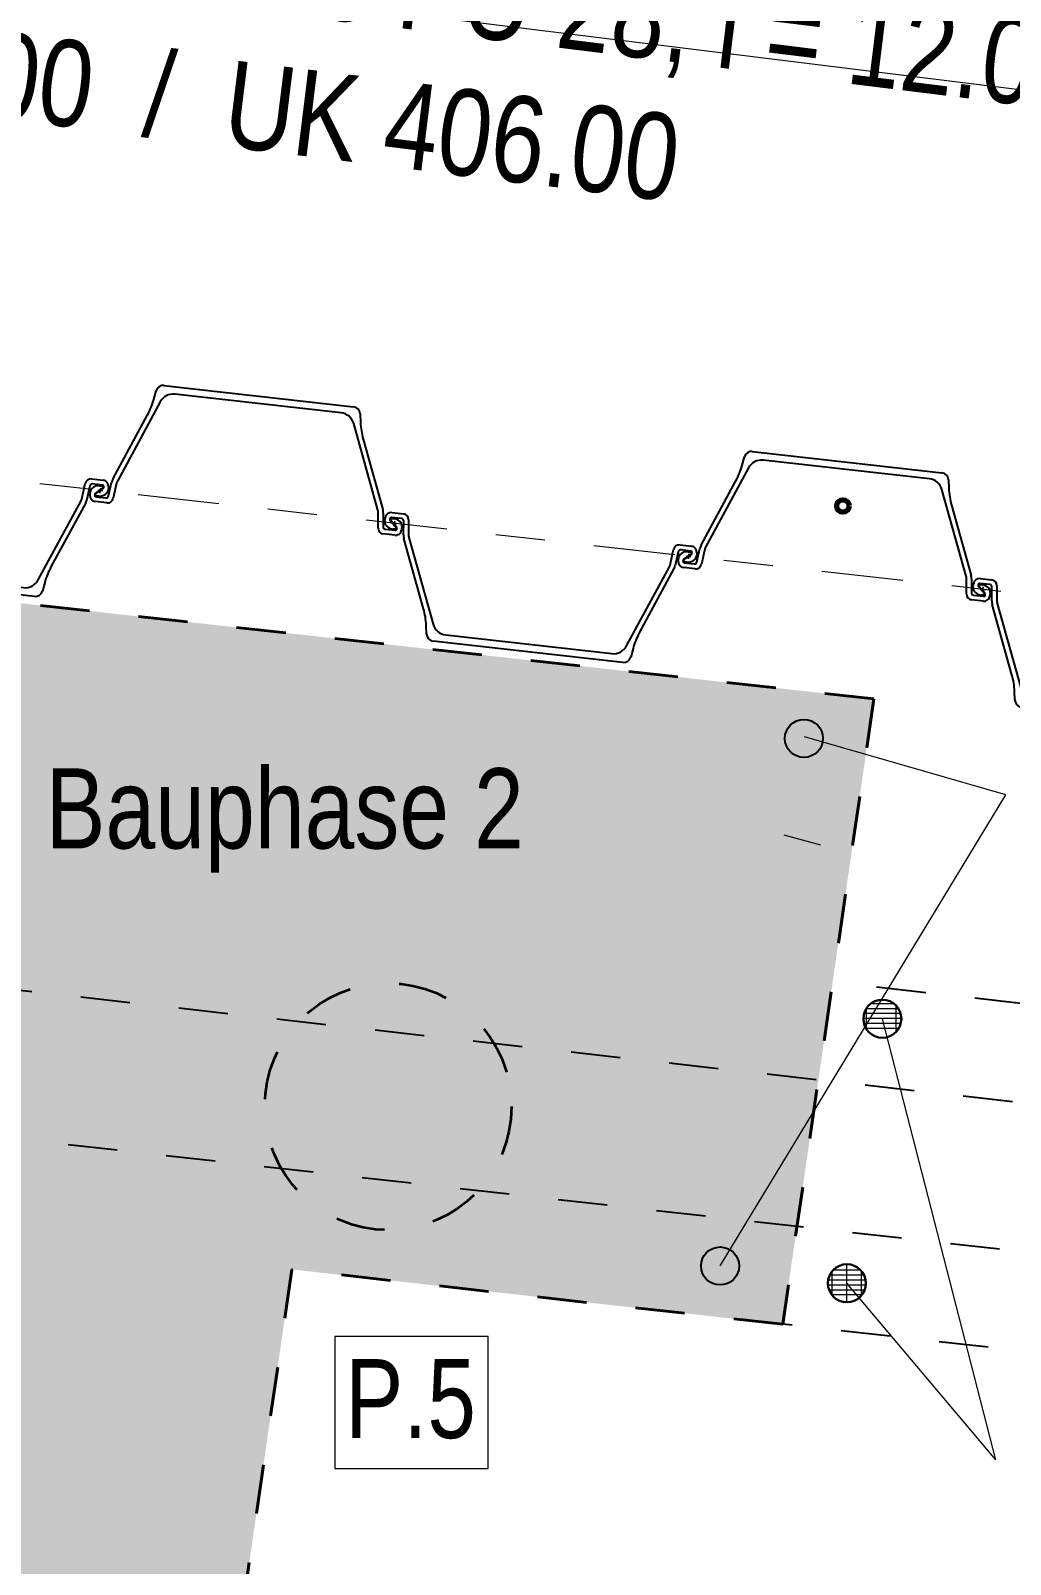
# Model space of a CAD drawing. Header units: metres. Extents: x 2681086.2 to 2681125.9, y 1225431.9 to 1225460.7.
# Drawn here: x 2681104.412 to 2681106.397, y 1225444.721 to 1225447.829 of the extents above; entities that cross this region are included whole.
import ezdxf

# ---------------------------------------------------------------- set-up
doc = ezdxf.new("R2010")
doc.units = ezdxf.units.M
for name, pattern in [('ALL_S17', [0.025, 0, -0.025]), ('AUSGEZOGEN', [0]), ('MITTE2_S7', [0.55, 0.375, -0.175]), ('STRICHLINIE2_S3', [0.125, 0.075, -0.05]), ('STRICHPUNKT2_S11', [0.245, 0.165, -0.04, 0, -0.04]), ('VERDECKT2_S2', [0.09, 0.05, -0.04])]:
    doc.linetypes.add(name, pattern=pattern)
for name, color, linetype, lineweight in [('__4Kan_Schmutz_proj_Schraffur', 11, 'AUSGEZOGEN', 13), ('AXE', 4, 'MITTE2_S7', 18), ('Beton geschnitten', 8, 'AUSGEZOGEN', 25), ('Design', 250, 'AUSGEZOGEN', 18), ('Stahl', 252, 'AUSGEZOGEN', 18), ('Standard', 7, 'AUSGEZOGEN', 13), ('Text Waende', 7, 'AUSGEZOGEN', 18), ('Vermassung Schnitte', 7, 'AUSGEZOGEN', 18)]:
    doc.layers.add(name, color=color, linetype=linetype, lineweight=lineweight)
doc.styles.add('ARIAL', font='arial.ttf')
pattern_1 = [(0, (2680800.786, 1224999.838), (0, 0.01), []), (90, (2680800.786, 1224999.838), (-0.01, 0), [])]

# ---------------------------------------------------------------- blocks, each defined once
blk = doc.blocks.new('COMPLEXOBJECT_85')
at = {"color": 7, "linetype": 'AUSGEZOGEN', "lineweight": 25, "transparency": 33554687}
for p, q in [((303.151, 447.1303), (303.1518, 447.1378)), ((303.1611, 447.1357), (303.1609, 447.1341)), ((303.1617, 447.1318), (303.174, 447.1179)), ((303.1847, 447.1361), (303.1644, 447.1384)), ((303.1651, 447.1484), (303.1885, 447.1457)), ((303.1888, 447.1031), (303.1891, 447.1311)), ((303.1992, 447.1337), (303.1988, 447.1048)), ((303.1722, 447.1144), (303.1669, 447.115)), ((303.2295, 446.9534), (303.1897, 447.096)), ((303.1997, 447.0978), (303.2487, 446.9221)), ((303.7302, 447.0452), (303.7362, 447.0735)), ((303.7454, 447.0687), (303.7396, 447.0413)), ((303.7493, 447.0829), (303.7727, 447.0802)), ((303.7711, 447.0704), (303.7509, 447.0726)), ((303.7573, 447.0525), (303.7724, 447.0633)), ((303.7736, 447.0654), (303.7738, 447.067)), ((303.7833, 447.067), (303.7825, 447.0595)), ((303.641, 446.8781), (303.7277, 447.0386)), ((303.7371, 447.0347), (303.6667, 446.9044)), ((303.7635, 447.0481), (303.7583, 447.0487)), ((303.2357, 446.9021), (303.2349, 446.9199)), ((303.6541, 446.8729), (303.6494, 446.8557))]:
    blk.add_line(p, q, dxfattribs=at)
for points in [[(303.6332, 446.8448), (303.4411, 446.8664), (303.249, 446.8879)], [(303.2743, 446.9004), (303.4428, 446.8815), (303.6113, 446.8626)]]:
    blk.add_lwpolyline(points, dxfattribs=at)
for centre, radius, start, end in [((303.1609, 447.1292), 0.01, 173.6027, 214.141), ((303.1637, 447.1364), 0.012, 83.6027, 173.6027), ((303.1639, 447.1338), 0.003, 173.6027, 221.6027), ((303.1641, 447.1354), 0.003, 83.6027, 173.6027), ((303.1841, 447.1311), 0.005, 359.3133, 83.6027), ((303.1872, 447.1338), 0.012, 359.3133, 83.6027), ((303.1692, 447.1348), 0.02, 214.141, 263.6027), ((303.1724, 447.1165), 0.00213, 263.6027, 41.6027), ((303.2138, 447.1028), 0.025, 179.3133, 195.5857), ((303.2238, 447.1045), 0.025, 179.3133, 195.5857), ((303.748, 447.0709), 0.012, 83.6027, 167.8921), ((303.7503, 447.0677), 0.005, 83.6027, 167.8921), ((303.7708, 447.0674), 0.003, 353.6027, 83.6027), ((303.7706, 447.0657), 0.003, 305.6027, 353.6027), ((303.7714, 447.0683), 0.012, 353.6027, 83.6027), ((303.7057, 447.0505), 0.025, 331.6196, 347.8921), ((303.7151, 447.0465), 0.025, 331.6196, 347.8921), ((303.7585, 447.0508), 0.00213, 125.6027, 263.6027), ((303.7657, 447.0679), 0.02, 263.6027, 313.0644), ((303.7726, 447.0606), 0.01, 313.0644, 353.6027), ((303.085, 446.9131), 0.15, 2.6027, 15.5857), ((303.2776, 446.9302), 0.03, 195.5857, 263.6027), ((303.2506, 446.9028), 0.015, 182.6027, 263.6027), ((303.6146, 446.8924), 0.03, 263.6027, 331.6196), ((303.7987, 446.8331), 0.15, 151.6196, 164.6027), ((303.6349, 446.8597), 0.015, 263.6027, 344.6027)]:
    blk.add_arc(centre, radius, start, end, dxfattribs=at)
blk = doc.blocks.new('COMPLEXOBJECT_86')
at = {"color": 7, "linetype": 'AUSGEZOGEN', "lineweight": 25, "transparency": 33554687}
for p, q in [((303.875, 447.2441), (303.8797, 447.2613)), ((303.888, 447.2389), (303.8013, 447.0784)), ((303.7919, 447.0824), (303.8623, 447.2126)), ((304.3293, 447.0192), (304.2803, 447.1949)), ((304.2934, 447.2149), (304.2942, 447.1971)), ((304.2996, 447.1636), (304.3393, 447.021)), ((303.7718, 447.0645), (303.7567, 447.0537)), ((303.7655, 447.069), (303.7708, 447.0684)), ((303.7836, 447.0483), (303.7895, 447.0757)), ((303.7989, 447.0718), (303.7928, 447.0436)), ((303.7457, 447.0501), (303.7466, 447.0575)), ((303.7555, 447.0516), (303.7553, 447.05)), ((303.7797, 447.0342), (303.7563, 447.0368)), ((303.7579, 447.0467), (303.7782, 447.0444)), ((304.3299, 446.9834), (304.3302, 447.0122)), ((304.3403, 447.014), (304.3399, 446.986)), ((304.3569, 447.0027), (304.3621, 447.0021)), ((304.364, 446.9687), (304.3406, 446.9713)), ((304.3444, 446.9809), (304.3646, 446.9787)), ((304.3674, 446.9853), (304.355, 446.9991)), ((304.3679, 446.9813), (304.3681, 446.9829)), ((304.3781, 446.9867), (304.3773, 446.9793))]:
    blk.add_line(p, q, dxfattribs=at)
for points in [[(303.8958, 447.2722), (304.0879, 447.2507), (304.2801, 447.2291)], [(304.2548, 447.2167), (304.0863, 447.2356), (303.9178, 447.2545)]]:
    blk.add_lwpolyline(points, dxfattribs=at)
for centre, radius, start, end in [((303.8942, 447.2573), 0.015, 83.6027, 164.6027), ((303.9144, 447.2247), 0.03, 83.6027, 151.6196), ((303.7303, 447.2839), 0.15, 331.6196, 344.6027), ((304.2784, 447.2142), 0.015, 2.6027, 83.6027), ((304.2514, 447.1869), 0.03, 15.5857, 83.6027), ((304.444, 447.2039), 0.15, 182.6027, 195.5857), ((303.7565, 447.0564), 0.01, 133.0644, 173.6027), ((303.7633, 447.0491), 0.02, 83.6027, 133.0644), ((303.7705, 447.0663), 0.00213, 305.6027, 83.6027), ((303.8139, 447.0705), 0.025, 151.6196, 167.8921), ((303.8233, 447.0666), 0.025, 151.6196, 167.8921), ((303.7576, 447.0487), 0.012, 173.6027, 263.6027), ((303.7582, 447.0497), 0.003, 173.6027, 263.6027), ((303.7584, 447.0513), 0.003, 125.6027, 173.6027), ((303.7787, 447.0494), 0.005, 263.6027, 347.8921), ((303.7811, 447.0461), 0.012, 263.6027, 347.8921), ((304.3052, 447.0125), 0.025, 359.3133, 15.5857), ((304.3153, 447.0143), 0.025, 359.3133, 15.5857), ((304.3566, 447.0006), 0.00213, 83.6027, 221.6027), ((304.3599, 446.9822), 0.02, 34.141, 83.6027), ((304.3419, 446.9832), 0.012, 179.3133, 263.6027), ((304.3449, 446.9859), 0.005, 179.3133, 263.6027), ((304.3653, 446.9806), 0.012, 263.6027, 353.6027), ((304.3649, 446.9816), 0.003, 263.6027, 353.6027), ((304.3651, 446.9833), 0.003, 353.6027, 41.6027), ((304.3682, 446.9878), 0.01, 353.6027, 34.141)]:
    blk.add_arc(centre, radius, start, end, dxfattribs=at)
blk = doc.blocks.new('COMPLEXOBJECT_87')
at = {"color": 7, "linetype": 'AUSGEZOGEN', "lineweight": 25, "transparency": 33554687}
for p, q in [((304.3435, 446.9966), (304.3443, 447.0041)), ((304.3536, 447.002), (304.3535, 447.0004)), ((304.3772, 447.0024), (304.357, 447.0047)), ((304.3576, 447.0147), (304.381, 447.012)), ((304.3917, 447), (304.3913, 446.9711)), ((304.3542, 446.9981), (304.3665, 446.9842)), ((304.3647, 446.9807), (304.3595, 446.9812)), ((304.3813, 446.9693), (304.3817, 446.9974)), ((304.422, 446.8197), (304.3822, 446.9623)), ((304.3923, 446.9641), (304.4413, 446.7884)), ((304.9227, 446.9115), (304.9288, 446.9398)), ((304.9418, 446.9492), (304.9653, 446.9465)), ((304.9637, 446.9366), (304.9434, 446.9389)), ((304.938, 446.935), (304.9321, 446.9076)), ((304.9498, 446.9188), (304.9649, 446.9296)), ((304.956, 446.9144), (304.9508, 446.9149)), ((304.9661, 446.9317), (304.9663, 446.9333)), ((304.9759, 446.9333), (304.975, 446.9258)), ((304.8336, 446.7444), (304.9203, 446.9049)), ((304.9296, 446.901), (304.8593, 446.7707)), ((304.4282, 446.7684), (304.4274, 446.7862)), ((304.8466, 446.7392), (304.8419, 446.722))]:
    blk.add_line(p, q, dxfattribs=at)
for points in [[(304.8258, 446.7111), (304.6336, 446.7327), (304.4415, 446.7542)], [(304.4668, 446.7666), (304.6353, 446.7478), (304.8038, 446.7289)]]:
    blk.add_lwpolyline(points, dxfattribs=at)
for centre, radius, start, end in [((304.3562, 447.0027), 0.012, 83.6027, 173.6027), ((304.3564, 447.0001), 0.003, 173.6027, 221.6027), ((304.3566, 447.0017), 0.003, 83.6027, 173.6027), ((304.3767, 446.9974), 0.005, 359.3133, 83.6027), ((304.3797, 447.0001), 0.012, 359.3133, 83.6027), ((304.3534, 446.9955), 0.01, 173.6027, 214.141), ((304.3617, 447.0011), 0.02, 214.141, 263.6027), ((304.3649, 446.9828), 0.00213, 263.6027, 41.6027), ((304.4063, 446.969), 0.025, 179.3133, 195.5857), ((304.4163, 446.9708), 0.025, 179.3133, 195.5857), ((304.9405, 446.9372), 0.012, 83.6027, 167.8921), ((304.9429, 446.934), 0.005, 83.6027, 167.8921), ((304.9639, 446.9346), 0.012, 353.6027, 83.6027), ((304.8983, 446.9168), 0.025, 331.6196, 347.8921), ((304.9076, 446.9128), 0.025, 331.6196, 347.8921), ((304.951, 446.9171), 0.00213, 125.6027, 263.6027), ((304.9583, 446.9342), 0.02, 263.6027, 313.0644), ((304.9633, 446.9337), 0.003, 353.6027, 83.6027), ((304.9631, 446.932), 0.003, 305.6027, 353.6027), ((304.9651, 446.9269), 0.01, 313.0644, 353.6027), ((304.2775, 446.7794), 0.15, 2.6027, 15.5857), ((304.4702, 446.7965), 0.03, 195.5857, 263.6027), ((304.4432, 446.7691), 0.015, 182.6027, 263.6027), ((304.9912, 446.6994), 0.15, 151.6196, 164.6027), ((304.8072, 446.7587), 0.03, 263.6027, 331.6196), ((304.8274, 446.726), 0.015, 263.6027, 344.6027)]:
    blk.add_arc(centre, radius, start, end, dxfattribs=at)
blk = doc.blocks.new('COMPLEXOBJECT_88')
at = {"color": 7, "linetype": 'AUSGEZOGEN', "lineweight": 25, "transparency": 33554687}
for p, q in [((305.0675, 447.1104), (305.0722, 447.1276)), ((305.0805, 447.1052), (304.9938, 446.9447)), ((304.9845, 446.9487), (305.0548, 447.0789)), ((305.4859, 447.0812), (305.4867, 447.0634)), ((305.5218, 446.8855), (305.4728, 447.0612)), ((305.4921, 447.0299), (305.5319, 446.8873)), ((304.9761, 446.9146), (304.982, 446.942)), ((304.9914, 446.9381), (304.9853, 446.9099)), ((304.9382, 446.9164), (304.9391, 446.9238)), ((304.948, 446.9179), (304.9478, 446.9163)), ((304.9643, 446.9308), (304.9492, 446.92)), ((304.9504, 446.913), (304.9707, 446.9107)), ((304.9581, 446.9353), (304.9633, 446.9347)), ((304.9723, 446.9005), (304.9488, 446.9031)), ((305.5224, 446.8497), (305.5228, 446.8785)), ((305.5328, 446.8803), (305.5324, 446.8523)), ((305.5369, 446.8472), (305.5571, 446.845)), ((305.5599, 446.8516), (305.5476, 446.8654)), ((305.5494, 446.869), (305.5546, 446.8684)), ((305.5605, 446.8476), (305.5606, 446.8492)), ((305.5706, 446.853), (305.5698, 446.8455)), ((305.5565, 446.835), (305.5331, 446.8376))]:
    blk.add_line(p, q, dxfattribs=at)
for points in [[(305.0884, 447.1385), (305.2805, 447.117), (305.4726, 447.0954)], [(305.4473, 447.083), (305.2788, 447.1019), (305.1103, 447.1208)]]:
    blk.add_lwpolyline(points, dxfattribs=at)
for centre, radius, start, end in [((305.0867, 447.1236), 0.015, 83.6027, 164.6027), ((304.9229, 447.1502), 0.15, 331.6196, 344.6027), ((305.1069, 447.0909), 0.03, 83.6027, 151.6196), ((305.4709, 447.0805), 0.015, 2.6027, 83.6027), ((305.4439, 447.0532), 0.03, 15.5857, 83.6027), ((305.6366, 447.0702), 0.15, 182.6027, 195.5857), ((305.0065, 446.9368), 0.025, 151.6196, 167.8921), ((305.0158, 446.9328), 0.025, 151.6196, 167.8921), ((304.9502, 446.915), 0.012, 173.6027, 263.6027), ((304.949, 446.9227), 0.01, 133.0644, 173.6027), ((304.9558, 446.9154), 0.02, 83.6027, 133.0644), ((304.9508, 446.916), 0.003, 173.6027, 263.6027), ((304.951, 446.9176), 0.003, 125.6027, 173.6027), ((304.9631, 446.9326), 0.00213, 305.6027, 83.6027), ((304.9713, 446.9157), 0.005, 263.6027, 347.8921), ((304.9736, 446.9124), 0.012, 263.6027, 347.8921), ((305.4978, 446.8788), 0.025, 359.3133, 15.5857), ((305.5078, 446.8806), 0.025, 359.3133, 15.5857), ((305.5344, 446.8495), 0.012, 179.3133, 263.6027), ((305.5374, 446.8522), 0.005, 179.3133, 263.6027), ((305.5492, 446.8668), 0.00213, 83.6027, 221.6027), ((305.5524, 446.8485), 0.02, 34.141, 83.6027), ((305.5579, 446.8469), 0.012, 263.6027, 353.6027), ((305.5575, 446.8479), 0.003, 263.6027, 353.6027), ((305.5577, 446.8496), 0.003, 353.6027, 41.6027), ((305.5607, 446.8541), 0.01, 353.6027, 34.141)]:
    blk.add_arc(centre, radius, start, end, dxfattribs=at)
blk = doc.blocks.new('COMPLEXOBJECT_89')
at = {"color": 7, "linetype": 'AUSGEZOGEN', "lineweight": 25, "transparency": 33554687}
for p, q in [((305.5501, 446.881), (305.5736, 446.8783)), ((305.536, 446.8629), (305.5368, 446.8704)), ((305.5462, 446.8683), (305.546, 446.8667)), ((305.5467, 446.8644), (305.5591, 446.8505)), ((305.5697, 446.8687), (305.5495, 446.871)), ((305.5572, 446.847), (305.552, 446.8475)), ((305.5738, 446.8356), (305.5742, 446.8637)), ((305.5842, 446.8663), (305.5839, 446.8374)), ((305.6145, 446.686), (305.5748, 446.8286)), ((305.5848, 446.8304), (305.6338, 446.6547)), ((306.1344, 446.8155), (306.1578, 446.8128)), ((306.1152, 446.7778), (306.1213, 446.806)), ((306.1305, 446.8013), (306.1246, 446.7739)), ((306.1562, 446.8029), (306.1359, 446.8052)), ((306.1423, 446.7851), (306.1574, 446.7959)), ((306.1587, 446.798), (306.1588, 446.7996)), ((306.1684, 446.7996), (306.1676, 446.7921)), ((306.0261, 446.6107), (306.1128, 446.7712)), ((306.1222, 446.7673), (306.0518, 446.637)), ((306.1486, 446.7807), (306.1433, 446.7812)), ((305.6207, 446.6347), (305.6199, 446.6525)), ((306.0391, 446.6055), (306.0344, 446.5883))]:
    blk.add_line(p, q, dxfattribs=at)
for points in [[(305.6593, 446.6329), (305.8278, 446.6141), (305.9963, 446.5952)], [(306.0183, 446.5774), (305.8262, 446.5989), (305.634, 446.6205)]]:
    blk.add_lwpolyline(points, dxfattribs=at)
for centre, radius, start, end in [((305.5488, 446.869), 0.012, 83.6027, 173.6027), ((305.5722, 446.8664), 0.012, 359.3133, 83.6027), ((305.5459, 446.8618), 0.01, 173.6027, 214.141), ((305.5542, 446.8674), 0.02, 214.141, 263.6027), ((305.549, 446.8664), 0.003, 173.6027, 221.6027), ((305.5492, 446.868), 0.003, 83.6027, 173.6027), ((305.5575, 446.8491), 0.00213, 263.6027, 41.6027), ((305.5692, 446.8637), 0.005, 359.3133, 83.6027), ((305.5988, 446.8353), 0.025, 179.3133, 195.5857), ((305.6089, 446.8371), 0.025, 179.3133, 195.5857), ((306.133, 446.8035), 0.012, 83.6027, 167.8921), ((306.1354, 446.8002), 0.005, 83.6027, 167.8921), ((306.1436, 446.7834), 0.00213, 125.6027, 263.6027), ((306.1508, 446.8005), 0.02, 263.6027, 313.0644), ((306.1559, 446.8), 0.003, 353.6027, 83.6027), ((306.1557, 446.7983), 0.003, 305.6027, 353.6027), ((306.1565, 446.8009), 0.012, 353.6027, 83.6027), ((306.1576, 446.7932), 0.01, 313.0644, 353.6027), ((306.0908, 446.7831), 0.025, 331.6196, 347.8921), ((306.1002, 446.7791), 0.025, 331.6196, 347.8921), ((305.4701, 446.6457), 0.15, 2.6027, 15.5857), ((305.6357, 446.6354), 0.015, 182.6027, 263.6027), ((305.6627, 446.6628), 0.03, 195.5857, 263.6027), ((306.1838, 446.5657), 0.15, 151.6196, 164.6027), ((305.9997, 446.625), 0.03, 263.6027, 331.6196), ((306.02, 446.5923), 0.015, 263.6027, 344.6027)]:
    blk.add_arc(centre, radius, start, end, dxfattribs=at)

msp = doc.modelspace()

# ---------------------------------------------------------------- hatches: boundary and pattern name
at = {"layer": '__4Kan_Schmutz_proj_Schraffur', "linetype": 'AUSGEZOGEN', "lineweight": 25, "transparency": 33554687}
msp.add_hatch(color=255, dxfattribs=at).paths.add_polyline_path([(2681101.646, 1225446.977), (2681101.461, 1225445.709), (2681103.947, 1225445.431), (2681102.939, 1225438.493), (2681100.464, 1225438.851), (2681100.281, 1225437.584), (2681104.733, 1225436.94), (2681104.917, 1225438.207), (2681103.928, 1225438.35), (2681104.941, 1225445.319), (2681105.936, 1225445.208), (2681106.121, 1225446.475)])
at = {"layer": 'Standard', "linetype": 'AUSGEZOGEN', "lineweight": 40, "transparency": 33554687}
msp.add_hatch(color=94, dxfattribs=at).paths.add_polyline_path([(2681105.973, 1225446.356), (2681105.971, 1225446.357), (2681105.968, 1225446.357), (2681105.966, 1225446.358), (2681105.964, 1225446.359), (2681105.962, 1225446.36), (2681105.959, 1225446.361), (2681105.957, 1225446.362), (2681105.955, 1225446.364), (2681105.953, 1225446.365), (2681105.952, 1225446.367), (2681105.95, 1225446.369), (2681105.948, 1225446.37), (2681105.947, 1225446.372), (2681105.946, 1225446.374), (2681105.945, 1225446.377), (2681105.943, 1225446.379), (2681105.943, 1225446.381), (2681105.942, 1225446.383), (2681105.941, 1225446.386), (2681105.941, 1225446.388), (2681105.94, 1225446.39), (2681105.94, 1225446.393), (2681105.94, 1225446.395), (2681105.94, 1225446.398), (2681105.94, 1225446.4), (2681105.941, 1225446.402), (2681105.941, 1225446.405), (2681105.942, 1225446.407), (2681105.943, 1225446.409), (2681105.944, 1225446.411), (2681105.945, 1225446.414), (2681105.946, 1225446.416), (2681105.948, 1225446.418), (2681105.949, 1225446.42), (2681105.951, 1225446.421), (2681105.953, 1225446.423), (2681105.955, 1225446.425), (2681105.956, 1225446.426), (2681105.959, 1225446.427), (2681105.961, 1225446.429), (2681105.963, 1225446.43), (2681105.965, 1225446.43), (2681105.967, 1225446.431), (2681105.97, 1225446.432), (2681105.972, 1225446.432), (2681105.974, 1225446.433), (2681105.977, 1225446.433), (2681105.979, 1225446.433), (2681105.982, 1225446.433), (2681105.984, 1225446.433), (2681105.986, 1225446.432), (2681105.989, 1225446.432), (2681105.991, 1225446.431), (2681105.993, 1225446.43), (2681105.996, 1225446.429), (2681105.998, 1225446.428), (2681106, 1225446.427), (2681106.002, 1225446.425), (2681106.004, 1225446.424), (2681106.005, 1225446.422), (2681106.007, 1225446.42), (2681106.009, 1225446.418), (2681106.01, 1225446.417), (2681106.011, 1225446.415), (2681106.013, 1225446.412), (2681106.014, 1225446.41), (2681106.015, 1225446.408), (2681106.015, 1225446.406), (2681106.016, 1225446.403), (2681106.016, 1225446.401), (2681106.017, 1225446.399), (2681106.017, 1225446.396), (2681106.017, 1225446.394), (2681106.017, 1225446.391), (2681106.017, 1225446.389), (2681106.016, 1225446.387), (2681106.016, 1225446.384), (2681106.015, 1225446.382), (2681106.014, 1225446.38), (2681106.013, 1225446.377), (2681106.012, 1225446.375), (2681106.011, 1225446.373), (2681106.009, 1225446.371), (2681106.008, 1225446.369), (2681106.006, 1225446.368), (2681106.004, 1225446.366), (2681106.003, 1225446.364), (2681106.001, 1225446.363), (2681105.999, 1225446.362), (2681105.996, 1225446.36), (2681105.994, 1225446.359), (2681105.992, 1225446.358), (2681105.99, 1225446.358), (2681105.987, 1225446.357), (2681105.985, 1225446.357), (2681105.983, 1225446.356), (2681105.98, 1225446.356), (2681105.978, 1225446.356), (2681105.975, 1225446.356)], flags=16)
at = {"layer": 'Standard', "linetype": 'AUSGEZOGEN', "lineweight": 13, "transparency": 33554687}
h = msp.add_hatch(dxfattribs=at)
h.set_pattern_fill('SCHRAFFUR_10', scale=0.05, style=0, pattern_type=2)
h.set_pattern_definition(pattern_1)
h.paths.add_polyline_path([(2681106.169, 1225445.85), (2681106.167, 1225445.852), (2681106.166, 1225445.854), (2681106.164, 1225445.856), (2681106.162, 1225445.857), (2681106.16, 1225445.859), (2681106.158, 1225445.86), (2681106.156, 1225445.861), (2681106.154, 1225445.862), (2681106.152, 1225445.863), (2681106.149, 1225445.864), (2681106.147, 1225445.865), (2681106.145, 1225445.865), (2681106.142, 1225445.866), (2681106.14, 1225445.866), (2681106.138, 1225445.866), (2681106.135, 1225445.866), (2681106.133, 1225445.866), (2681106.13, 1225445.865), (2681106.128, 1225445.865), (2681106.126, 1225445.864), (2681106.123, 1225445.863), (2681106.121, 1225445.862), (2681106.119, 1225445.861), (2681106.117, 1225445.86), (2681106.115, 1225445.858), (2681106.113, 1225445.857), (2681106.111, 1225445.855), (2681106.11, 1225445.853), (2681106.108, 1225445.852), (2681106.107, 1225445.85), (2681106.105, 1225445.848), (2681106.104, 1225445.846), (2681106.103, 1225445.843), (2681106.102, 1225445.841), (2681106.101, 1225445.839), (2681106.101, 1225445.837), (2681106.1, 1225445.834), (2681106.1, 1225445.832), (2681106.099, 1225445.829), (2681106.099, 1225445.827), (2681106.1, 1225445.825), (2681106.1, 1225445.822), (2681106.1, 1225445.82), (2681106.101, 1225445.817), (2681106.101, 1225445.815), (2681106.102, 1225445.813), (2681106.103, 1225445.811), (2681106.104, 1225445.809), (2681106.106, 1225445.806), (2681106.107, 1225445.804), (2681106.109, 1225445.803), (2681106.11, 1225445.801), (2681106.112, 1225445.799), (2681106.114, 1225445.798), (2681106.116, 1225445.796), (2681106.118, 1225445.795), (2681106.12, 1225445.794), (2681106.122, 1225445.792), (2681106.124, 1225445.792), (2681106.126, 1225445.791), (2681106.129, 1225445.79), (2681106.131, 1225445.79), (2681106.133, 1225445.789), (2681106.136, 1225445.789), (2681106.138, 1225445.789), (2681106.141, 1225445.789), (2681106.143, 1225445.789), (2681106.145, 1225445.79), (2681106.148, 1225445.79), (2681106.15, 1225445.791), (2681106.152, 1225445.792), (2681106.155, 1225445.793), (2681106.157, 1225445.794), (2681106.159, 1225445.795), (2681106.161, 1225445.797), (2681106.163, 1225445.798), (2681106.165, 1225445.8), (2681106.166, 1225445.801), (2681106.168, 1225445.803), (2681106.169, 1225445.805), (2681106.171, 1225445.807), (2681106.172, 1225445.809), (2681106.173, 1225445.811), (2681106.174, 1225445.814), (2681106.175, 1225445.816), (2681106.175, 1225445.818), (2681106.176, 1225445.821), (2681106.176, 1225445.823), (2681106.176, 1225445.825), (2681106.176, 1225445.828), (2681106.176, 1225445.83), (2681106.176, 1225445.833), (2681106.176, 1225445.835), (2681106.175, 1225445.837), (2681106.174, 1225445.84), (2681106.174, 1225445.842), (2681106.173, 1225445.844), (2681106.171, 1225445.846), (2681106.17, 1225445.848)], flags=0)
at = {"layer": 'Standard', "linetype": 'AUSGEZOGEN', "lineweight": 40, "transparency": 33554687}
msp.add_hatch(color=94, dxfattribs=at).paths.add_polyline_path([(2681105.804, 1225445.288), (2681105.806, 1225445.288), (2681105.809, 1225445.288), (2681105.811, 1225445.288), (2681105.813, 1225445.288), (2681105.816, 1225445.288), (2681105.818, 1225445.289), (2681105.82, 1225445.289), (2681105.823, 1225445.29), (2681105.825, 1225445.291), (2681105.827, 1225445.292), (2681105.829, 1225445.293), (2681105.831, 1225445.295), (2681105.833, 1225445.296), (2681105.835, 1225445.298), (2681105.837, 1225445.299), (2681105.838, 1225445.301), (2681105.84, 1225445.303), (2681105.841, 1225445.305), (2681105.843, 1225445.307), (2681105.844, 1225445.309), (2681105.845, 1225445.311), (2681105.846, 1225445.314), (2681105.846, 1225445.316), (2681105.847, 1225445.318), (2681105.847, 1225445.321), (2681105.848, 1225445.323), (2681105.848, 1225445.326), (2681105.848, 1225445.328), (2681105.847, 1225445.33), (2681105.847, 1225445.333), (2681105.847, 1225445.335), (2681105.846, 1225445.337), (2681105.845, 1225445.34), (2681105.844, 1225445.342), (2681105.843, 1225445.344), (2681105.842, 1225445.346), (2681105.841, 1225445.348), (2681105.839, 1225445.35), (2681105.838, 1225445.352), (2681105.836, 1225445.354), (2681105.834, 1225445.355), (2681105.832, 1225445.357), (2681105.83, 1225445.358), (2681105.828, 1225445.36), (2681105.826, 1225445.361), (2681105.824, 1225445.362), (2681105.822, 1225445.363), (2681105.819, 1225445.363), (2681105.817, 1225445.364), (2681105.815, 1225445.364), (2681105.812, 1225445.365), (2681105.81, 1225445.365), (2681105.808, 1225445.365), (2681105.805, 1225445.364), (2681105.803, 1225445.364), (2681105.8, 1225445.364), (2681105.798, 1225445.363), (2681105.796, 1225445.362), (2681105.793, 1225445.361), (2681105.791, 1225445.36), (2681105.789, 1225445.359), (2681105.787, 1225445.358), (2681105.785, 1225445.356), (2681105.783, 1225445.355), (2681105.782, 1225445.353), (2681105.78, 1225445.351), (2681105.779, 1225445.349), (2681105.777, 1225445.347), (2681105.776, 1225445.345), (2681105.775, 1225445.343), (2681105.774, 1225445.341), (2681105.773, 1225445.339), (2681105.772, 1225445.336), (2681105.772, 1225445.334), (2681105.771, 1225445.332), (2681105.771, 1225445.329), (2681105.771, 1225445.327), (2681105.771, 1225445.325), (2681105.771, 1225445.322), (2681105.771, 1225445.32), (2681105.772, 1225445.317), (2681105.772, 1225445.315), (2681105.773, 1225445.313), (2681105.774, 1225445.31), (2681105.775, 1225445.308), (2681105.776, 1225445.306), (2681105.778, 1225445.304), (2681105.779, 1225445.302), (2681105.781, 1225445.3), (2681105.782, 1225445.299), (2681105.784, 1225445.297), (2681105.786, 1225445.296), (2681105.788, 1225445.294), (2681105.79, 1225445.293), (2681105.792, 1225445.292), (2681105.794, 1225445.291), (2681105.797, 1225445.29), (2681105.799, 1225445.289), (2681105.801, 1225445.289)])
at = {"layer": 'Standard', "linetype": 'AUSGEZOGEN', "lineweight": 13, "transparency": 33554687}
h = msp.add_hatch(dxfattribs=at)
h.set_pattern_fill('SCHRAFFUR_10', scale=0.05, style=0, pattern_type=2)
h.set_pattern_definition(pattern_1)
h.paths.add_polyline_path([(2681106.043, 1225445.321), (2681106.045, 1225445.323), (2681106.047, 1225445.324), (2681106.049, 1225445.325), (2681106.051, 1225445.326), (2681106.053, 1225445.327), (2681106.056, 1225445.328), (2681106.058, 1225445.328), (2681106.06, 1225445.329), (2681106.063, 1225445.329), (2681106.065, 1225445.329), (2681106.068, 1225445.329), (2681106.07, 1225445.329), (2681106.072, 1225445.329), (2681106.075, 1225445.328), (2681106.077, 1225445.328), (2681106.079, 1225445.327), (2681106.082, 1225445.326), (2681106.084, 1225445.325), (2681106.086, 1225445.324), (2681106.088, 1225445.323), (2681106.09, 1225445.321), (2681106.092, 1225445.32), (2681106.094, 1225445.318), (2681106.095, 1225445.316), (2681106.097, 1225445.314), (2681106.098, 1225445.312), (2681106.099, 1225445.31), (2681106.101, 1225445.308), (2681106.102, 1225445.306), (2681106.103, 1225445.304), (2681106.103, 1225445.302), (2681106.104, 1225445.299), (2681106.104, 1225445.297), (2681106.105, 1225445.294), (2681106.105, 1225445.292), (2681106.105, 1225445.29), (2681106.105, 1225445.287), (2681106.104, 1225445.285), (2681106.104, 1225445.282), (2681106.103, 1225445.28), (2681106.103, 1225445.278), (2681106.102, 1225445.276), (2681106.101, 1225445.273), (2681106.099, 1225445.271), (2681106.098, 1225445.269), (2681106.097, 1225445.267), (2681106.095, 1225445.265), (2681106.094, 1225445.264), (2681106.092, 1225445.262), (2681106.09, 1225445.26), (2681106.088, 1225445.259), (2681106.086, 1225445.258), (2681106.084, 1225445.257), (2681106.082, 1225445.256), (2681106.079, 1225445.255), (2681106.077, 1225445.254), (2681106.075, 1225445.253), (2681106.072, 1225445.253), (2681106.07, 1225445.253), (2681106.068, 1225445.252), (2681106.065, 1225445.252), (2681106.063, 1225445.253), (2681106.06, 1225445.253), (2681106.058, 1225445.253), (2681106.056, 1225445.254), (2681106.053, 1225445.255), (2681106.051, 1225445.256), (2681106.049, 1225445.257), (2681106.047, 1225445.258), (2681106.045, 1225445.259), (2681106.043, 1225445.261), (2681106.041, 1225445.262), (2681106.039, 1225445.264), (2681106.037, 1225445.265), (2681106.036, 1225445.267), (2681106.035, 1225445.269), (2681106.033, 1225445.271), (2681106.032, 1225445.273), (2681106.031, 1225445.276), (2681106.03, 1225445.278), (2681106.029, 1225445.28), (2681106.029, 1225445.283), (2681106.028, 1225445.285), (2681106.028, 1225445.287), (2681106.028, 1225445.29), (2681106.028, 1225445.292), (2681106.028, 1225445.295), (2681106.028, 1225445.297), (2681106.029, 1225445.299), (2681106.029, 1225445.302), (2681106.03, 1225445.304), (2681106.031, 1225445.306), (2681106.032, 1225445.308), (2681106.033, 1225445.311), (2681106.035, 1225445.313), (2681106.036, 1225445.314), (2681106.038, 1225445.316), (2681106.039, 1225445.318), (2681106.041, 1225445.32)], flags=0)

# ---------------------------------------------------------------- linework, layer by layer
at = {"layer": 'AXE', "color": 52, "linetype": 'AUSGEZOGEN', "transparency": 33554687}
for p, q in [((2681104.558, 1225446.897), (2681104.548, 1225446.898)), ((2681104.558, 1225446.897), (2681104.548, 1225446.898)), ((2681104.548, 1225446.898), (2681104.558, 1225446.897)), ((2681104.552, 1225446.892), (2681104.553, 1225446.902)), ((2681104.552, 1225446.892), (2681104.553, 1225446.902)), ((2681104.553, 1225446.902), (2681104.552, 1225446.892)), ((2681105.15, 1225446.835), (2681105.148, 1225446.825)), ((2681105.148, 1225446.825), (2681105.15, 1225446.835)), ((2681105.144, 1225446.831), (2681105.154, 1225446.83)), ((2681105.154, 1225446.83), (2681105.144, 1225446.831)), ((2681105.75, 1225446.763), (2681105.74, 1225446.764)), ((2681105.75, 1225446.763), (2681105.74, 1225446.764)), ((2681105.74, 1225446.764), (2681105.75, 1225446.763)), ((2681105.745, 1225446.759), (2681105.746, 1225446.769)), ((2681105.745, 1225446.759), (2681105.746, 1225446.769)), ((2681105.746, 1225446.769), (2681105.745, 1225446.759)), ((2681106.337, 1225446.697), (2681106.347, 1225446.696)), ((2681106.347, 1225446.696), (2681106.337, 1225446.697)), ((2681106.342, 1225446.702), (2681106.341, 1225446.692)), ((2681106.341, 1225446.692), (2681106.342, 1225446.702))]:
    msp.add_line(p, q, dxfattribs=at)
at = {"layer": 'Beton geschnitten', "color": 7, "linetype": 'ALL_S17', "lineweight": 25, "transparency": 33554687}
for p, q in [((2681108.389, 1225445.436), (2681095.457, 1225446.886)), ((2681108.363, 1225445.137), (2681096.022, 1225446.521)), ((2681108.412, 1225445.634), (2681106.037, 1225445.901)), ((2681108.34, 1225444.938), (2681105.936, 1225445.208))]:
    msp.add_line(p, q, dxfattribs=at)
at = {"layer": 'Beton geschnitten', "transparency": 33554687}
for radius in [15.371, 16.371]:
    msp.add_arc((2681108.527, 1225450.258), radius, 261.6608, 345.8775, dxfattribs=at)
at = {"layer": 'Design', "color": 94, "linetype": 'AUSGEZOGEN', "lineweight": 13, "transparency": 33554687}
for p, q in [((2681106.388, 1225446.281), (2681105.98, 1225446.398)), ((2681105.809, 1225445.326), (2681106.388, 1225446.281))]:
    msp.add_line(p, q, dxfattribs=at)
at = {"layer": 'Design', "color": 7, "linetype": 'STRICHLINIE2_S3', "lineweight": 35, "transparency": 33554687}
msp.add_circle((2681105.136, 1225445.649), 0.25, dxfattribs=at)
at = {"layer": 'Stahl', "color": 7, "linetype": 'AUSGEZOGEN', "lineweight": 13, "transparency": 33554687}
for p, q in [((2681106.013, 1225446.179), (2681105.939, 1225446.199)), ((2681106.368, 1225444.933), (2681106.138, 1225445.827)), ((2681106.368, 1225444.933), (2681106.066, 1225445.291))]:
    msp.add_line(p, q, dxfattribs=at)
at = {"layer": 'Standard', "color": 7, "linetype": 'AUSGEZOGEN', "lineweight": 13, "transparency": 33554687}
msp.add_line((2681108.617, 1225447.437), (2681096.602, 1225448.924), dxfattribs=at)
at = {"layer": 'Standard', "color": 94, "linetype": 'VERDECKT2_S2', "lineweight": 40, "transparency": 33554687}
for p, q in [((2681106.121, 1225446.475), (2681095.996, 1225447.61)), ((2681106.121, 1225446.475), (2681105.936, 1225445.208)), ((2681104.941, 1225445.319), (2681103.928, 1225438.35)), ((2681105.936, 1225445.208), (2681104.941, 1225445.319))]:
    msp.add_line(p, q, dxfattribs=at)
at = {"layer": 'Standard', "color": 132, "linetype": 'AUSGEZOGEN', "lineweight": 70, "transparency": 33554687}
msp.add_circle((2681106.058, 1225446.866), 0.0125, dxfattribs=at)
at = {"layer": 'Standard', "color": 94, "linetype": 'AUSGEZOGEN', "lineweight": 25, "transparency": 33554687}
for centre in [(2681105.979, 1225446.395), (2681105.809, 1225445.326)]:
    msp.add_circle(centre, 0.0385, dxfattribs=at)
at = {"layer": 'Standard', "color": 7, "linetype": 'AUSGEZOGEN', "lineweight": 30, "transparency": 33554687}
for centre in [(2681106.138, 1225445.827), (2681106.066, 1225445.291)]:
    msp.add_circle(centre, 0.0385, dxfattribs=at)
at = {"layer": 'Standard', "color": 7, "linetype": 'AUSGEZOGEN', "lineweight": 13, "transparency": 33554687}
msp.add_arc((2681108.527, 1225450.264), 14.9082, 261.6608, 348.0605, dxfattribs=at)
at = {"layer": 'Text Waende', "color": 7, "linetype": 'AUSGEZOGEN', "lineweight": 13, "transparency": 33554687}
msp.add_lwpolyline([(2681105.028, 1225444.916), (2681105.339, 1225444.916), (2681105.339, 1225445.183), (2681105.028, 1225445.183), (2681105.028, 1225444.916)], dxfattribs=at)
at = {"layer": 'Vermassung Schnitte', "color": 7, "linetype": 'STRICHPUNKT2_S11', "lineweight": 18, "transparency": 33554687}
msp.add_line((2681108.49, 1225446.456), (2681095.033, 1225447.965), dxfattribs=at)

# ---------------------------------------------------------------- block references
at = {"color": 7, "linetype": 'AUSGEZOGEN', "lineweight": 25, "transparency": 33554687}
for name in ['COMPLEXOBJECT_86', 'COMPLEXOBJECT_85', 'COMPLEXOBJECT_88', 'COMPLEXOBJECT_87', 'COMPLEXOBJECT_89']:
    msp.add_blockref(name, (2680800.786, 1224999.838), dxfattribs=at)

# ---------------------------------------------------------------- texts
at = {"layer": 'Standard', "color": 94, "linetype": 'AUSGEZOGEN', "lineweight": -3, "transparency": 33554687, "insert": (2681104.341, 1225446.123), "char_height": 0.1625, "width": 1.1897, "attachment_point": 7, "style": 'ARIAL'}
msp.add_mtext('\\W0.80;  Bauphase 2 ', dxfattribs=at)
at = {"layer": 'Text Waende', "transparency": 33554687, "insert": (2681103.38, 1225448.231), "char_height": 0.175, "width": 3.598, "attachment_point": 1, "rotation": 352.9461, "line_spacing_factor": 0.9639, "style": 'ARIAL'}
msp.add_mtext('\\A1;{\\fArial|i0|b0;\\H0.175000;\\W0.800000;\\C7;  Spundwand Profile PU 28, l = 12.0 m  }\\P{\\fArial|i0|b0;\\H0.175000;\\W0.800000;\\C7;  OK = 418.00  /  UK 406.00}\\P', dxfattribs=at)
at = {"layer": 'Text Waende', "color": 7, "linetype": 'AUSGEZOGEN', "lineweight": 13, "transparency": 33554687, "insert": (2681105.049, 1225444.975), "char_height": 0.16, "width": 0.332, "attachment_point": 7, "style": 'ARIAL'}
msp.add_mtext('\\W0.79;P.5', dxfattribs=at)

doc.saveas('drawing.dxf')
